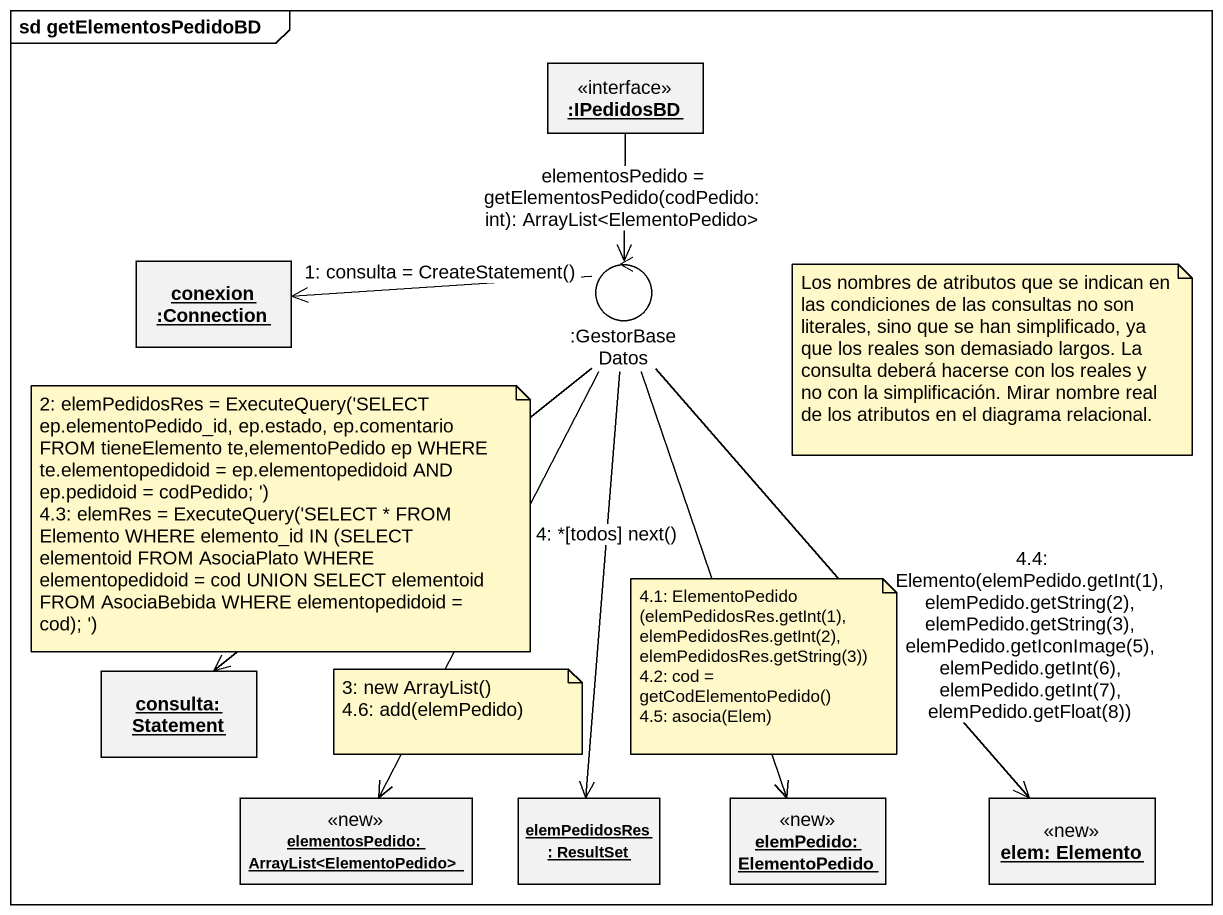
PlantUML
@startuml
mainframe sd getElementosPedidoBD
allowmixing
hide circle
hide empty members
object ":IPedidosBD" as IPedidosBD <<interface>>
object "conexion :Connection" as conexion_Connection
control ":GestorBaseDatos" as GestorBaseDatos
object "consulta: Statement" as consulta_Statement
object "elementosPedido: ArrayList<ElementoPedido>" as elementosPedido_ArrayList <<new>>
object "elemPedidosRes : ResultSet" as elemPedidosRes_ResultSet
object "elemPedido: ElementoPedido" as elemPedido_ElementoPedido <<new>>
object "elem: Elemento" as elem_Elemento <<new>>
IPedidosBD --> GestorBaseDatos : elementosPedido = getElementosPedido(codPedido:int): ArrayList<ElementoPedido>
GestorBaseDatos -left-> conexion_Connection : 1: consulta = CreateStatement()
GestorBaseDatos --> elementosPedido_ArrayList
GestorBaseDatos --> elemPedido_ElementoPedido
GestorBaseDatos --> elem_Elemento : 4.4: Elemento(elemPedido.getInt(1), elemPedido.getString(2), elemPedido.getString(3), elemPedido.getIconImage(5), elemPedido.getInt(6), elemPedido.getInt(7), elemPedido.getFloat(8))
consulta_Statement <-up- GestorBaseDatos
elemPedidosRes_ResultSet <-up- GestorBaseDatos : 4: *[todos] next()
note as N1
  Los nombres de atributos que se indican en las condiciones de las consultas no son literales, sino que se han simplificado, ya que los reales son demasiado largos. La consulta deberá hacerse con los reales y no con la simplificación. Mirar nombre real de los atributos en el diagrama relacional.
end note
note as N2
  2: elemPedidosRes = ExecuteQuery('SELECT ep.elementoPedido_id, ep.estado, ep.comentario FROM tieneElemento te,elementoPedido ep WHERE te.elementopedidoid = ep.elementopedidoid AND ep.pedidoid = codPedido; ')
  4.3: elemRes = ExecuteQuery('SELECT * FROM Elemento WHERE elemento_id IN (SELECT elementoid FROM AsociaPlato WHERE elementopedidoid = cod UNION SELECT elementoid FROM AsociaBebida WHERE elementopedidoid = cod); ')
end note
note as N3
  4.1: ElementoPedido (elemPedidosRes.getInt(1), elemPedidosRes.getInt(2), elemPedidosRes.getString(3))
  4.2: cod = getCodElementoPedido()
  4.5: asocia(Elem)
end note
note as N4
  3: new ArrayList()
  4.6: add(elemPedido)
end note
@enduml
